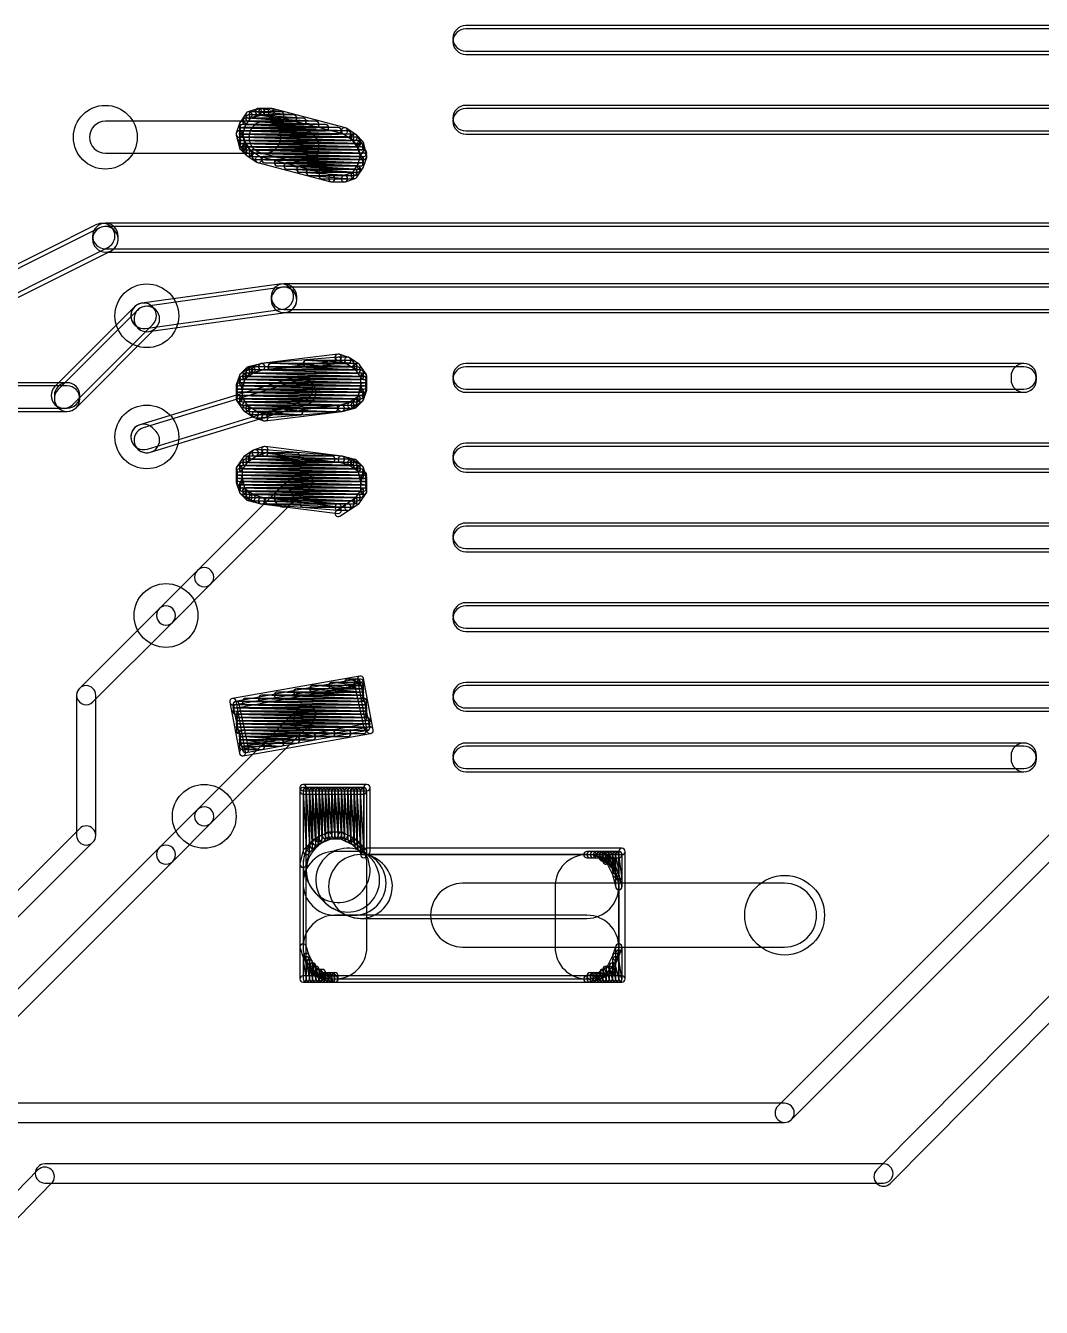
# Model space of a CAD drawing. Extents: x 2.7 to 76.1, y 3.1 to 47.6.
# Drawn here: x 35.56 to 43.65, y 3.11 to 13.33 of the extents above; entities that cross this region are included whole.
import ezdxf

# ---------------------------------------------------------------- set-up
doc = ezdxf.new("R2010")
doc.units = 0

msp = doc.modelspace()

# ---------------------------------------------------------------- linework, layer by layer
for points in [[(44.2976, 13.3255), (39.0652, 13.3255, 1), (39.0652, 13.12225), (44.2976, 13.12225, 1)], [(39.0652, 13.09685), (44.2976, 13.09685, 1), (44.2976, 13.3001), (39.0652, 13.3001, 1)], [(37.406155, 12.663795), (37.329955, 12.638395, 1), (37.34604, 12.59015), (37.42224, 12.61555, 1)], [(37.43343, 12.66434), (37.33183, 12.63894, 1), (37.344165, 12.589605), (37.445765, 12.615005, 1)], [(37.595595, 12.63944), (37.417795, 12.66484, 1), (37.4106, 12.614505), (37.5884, 12.589105, 1)], [(37.4142, 12.61425), (37.4396, 12.61425, 1), (37.4396, 12.6651), (37.4142, 12.6651, 1)], [(37.5158, 12.6651), (37.4142, 12.6651, 1), (37.4142, 12.61425), (37.5158, 12.61425, 1)], [(37.5158, 12.6651), (37.4396, 12.6651, 1), (37.4396, 12.61425), (37.5158, 12.61425, 1)], [(38.106415, 12.511875), (37.522215, 12.664275, 1), (37.50938, 12.61507), (38.09358, 12.46267, 1)], [(38.106415, 12.511875), (37.522215, 12.664275, 1), (37.50938, 12.61507), (38.09358, 12.46267, 1)], [(44.2976, 12.6905), (39.0652, 12.6905, 1), (39.0652, 12.48725), (44.2976, 12.48725, 1)], [(39.0652, 12.46185), (44.2976, 12.46185, 1), (44.2976, 12.6651), (39.0652, 12.6651, 1)], [(36.195, 12.30945), (37.465, 12.30945, 1), (37.465, 12.5635), (36.195, 12.5635, 1)], [(37.263075, 12.546115), (37.237675, 12.469915, 1), (37.28592, 12.45383), (37.31132, 12.53003, 1)], [(37.263075, 12.546115), (37.237675, 12.469915, 1), (37.28592, 12.45383), (37.31132, 12.53003, 1)], [(37.948575, 12.53808), (37.288175, 12.56348, 1), (37.28622, 12.512665), (37.94662, 12.487265, 1)], [(37.316845, 12.628375), (37.266045, 12.552175, 1), (37.30835, 12.52397), (37.35915, 12.60017, 1)], [(37.316845, 12.628375), (37.266045, 12.552175, 1), (37.30835, 12.52397), (37.35915, 12.60017, 1)], [(37.2872, 12.51265), (37.8714, 12.51265, 1), (37.8714, 12.5635), (37.2872, 12.5635, 1)], [(37.87255, 12.56347), (37.31375, 12.58887, 1), (37.311445, 12.538075), (37.870245, 12.512675, 1)], [(37.3126, 12.53805), (37.7698, 12.53805, 1), (37.7698, 12.5889), (37.3126, 12.5889, 1)], [(37.77129, 12.588855), (37.33949, 12.614255, 1), (37.336505, 12.56349), (37.768305, 12.53809, 1)], [(37.338, 12.56345), (37.6936, 12.56345, 1), (37.6936, 12.6143), (37.338, 12.6143, 1)], [(37.69555, 12.614225), (37.36535, 12.639625, 1), (37.361445, 12.58892), (37.691645, 12.56352, 1)], [(37.43419, 12.31324), (37.73899, 12.23704, 1), (37.800605, 12.483505), (37.495805, 12.559705, 1)], [(37.3634, 12.58885), (37.592, 12.58885, 1), (37.592, 12.6397), (37.3634, 12.6397, 1)], [(37.237675, 12.45383), (37.263075, 12.37763, 1), (37.31132, 12.393715), (37.28592, 12.469915, 1)], [(37.23713, 12.455705), (37.26253, 12.354105, 1), (37.311865, 12.36644), (37.286465, 12.46804, 1)], [(38.202305, 12.43649), (37.287905, 12.46189, 1), (37.28649, 12.411055), (38.20089, 12.385655, 1)], [(38.050045, 12.512685), (37.288045, 12.538085, 1), (37.28635, 12.48726), (38.04835, 12.46186, 1)], [(38.12617, 12.487285), (37.28797, 12.512685, 1), (37.286425, 12.46186), (38.124625, 12.43646, 1)], [(38.151545, 12.461885), (37.287945, 12.487285, 1), (37.28645, 12.43646), (38.15005, 12.41106, 1)], [(37.2872, 12.48725), (37.9476, 12.48725, 1), (37.9476, 12.5381), (37.2872, 12.5381, 1)], [(37.2872, 12.46185), (38.0492, 12.46185, 1), (38.0492, 12.5127), (37.2872, 12.5127, 1)], [(37.2872, 12.43645), (38.1254, 12.43645, 1), (38.1254, 12.4873), (37.2872, 12.4873, 1)], [(37.2872, 12.41105), (38.1508, 12.41105, 1), (38.1508, 12.4619), (37.2872, 12.4619, 1)], [(38.1903, 12.457625), (38.1141, 12.508425, 1), (38.085895, 12.46612), (38.162095, 12.41532, 1)], [(38.1903, 12.457625), (38.1141, 12.508425, 1), (38.085895, 12.46612), (38.162095, 12.41532, 1)], [(38.244975, 12.40365), (38.194175, 12.45445, 1), (38.15822, 12.418495), (38.20902, 12.367695, 1)], [(38.24815, 12.374375), (38.19735, 12.450575, 1), (38.155045, 12.42237), (38.205845, 12.34617, 1)], [(38.202305, 12.41109), (37.287905, 12.43649, 1), (37.28649, 12.385655), (38.20089, 12.360255, 1)], [(38.227685, 12.38569), (37.287885, 12.41109, 1), (37.28651, 12.360255), (38.22631, 12.334855, 1)], [(37.26922, 12.342295), (37.32002, 12.291495, 1), (37.355975, 12.32745), (37.305175, 12.37825, 1)], [(37.2872, 12.38565), (38.2016, 12.38565, 1), (38.2016, 12.4365), (37.2872, 12.4365, 1)], [(37.2872, 12.36025), (38.2016, 12.36025, 1), (38.2016, 12.4111), (37.2872, 12.4111, 1)], [(37.266045, 12.37157), (37.316845, 12.29537, 1), (37.35915, 12.323575), (37.30835, 12.399775, 1)], [(38.227, 12.3857), (37.2872, 12.3857, 1), (37.2872, 12.33485), (38.227, 12.33485, 1)], [(37.2872, 12.33485), (38.227, 12.33485, 1), (38.227, 12.3857), (37.2872, 12.3857, 1)], [(38.227705, 12.36029), (37.313305, 12.38569, 1), (37.31189, 12.334855), (38.22629, 12.309455, 1)], [(37.3126, 12.33485), (38.227, 12.33485, 1), (38.227, 12.3857), (37.3126, 12.3857, 1)], [(38.253105, 12.33489), (37.338705, 12.36029, 1), (37.33729, 12.309455), (38.25169, 12.284055, 1)], [(37.338, 12.30945), (38.227, 12.30945, 1), (38.227, 12.3603), (37.338, 12.3603, 1)], [(38.27652, 12.292115), (38.25112, 12.368315, 1), (38.202875, 12.35223), (38.228275, 12.27603, 1)], [(38.277065, 12.29024), (38.251665, 12.39184, 1), (38.20233, 12.379505), (38.22773, 12.277905, 1)], [(37.323895, 12.28832), (37.400095, 12.23752, 1), (37.4283, 12.279825), (37.3521, 12.330625, 1)], [(37.323895, 12.28832), (37.400095, 12.23752, 1), (37.4283, 12.279825), (37.3521, 12.330625, 1)], [(37.3634, 12.28405), (38.2524, 12.28405, 1), (38.2524, 12.3349), (37.3634, 12.3349, 1)], [(38.253125, 12.309485), (37.364125, 12.334885, 1), (37.36267, 12.28406), (38.25167, 12.25866, 1)], [(38.22777, 12.284085), (37.38957, 12.309485, 1), (37.388025, 12.25866), (38.226225, 12.23326, 1)], [(37.3888, 12.25865), (38.2524, 12.25865, 1), (38.2524, 12.3095), (37.3888, 12.3095, 1)], [(37.40778, 12.23407), (37.99198, 12.08167, 1), (38.004815, 12.130875), (37.420615, 12.283275, 1)], [(37.40778, 12.23407), (37.99198, 12.08167, 1), (38.004815, 12.130875), (37.420615, 12.283275, 1)], [(38.227845, 12.258685), (37.465845, 12.284085, 1), (37.46415, 12.23326), (38.22615, 12.20786, 1)], [(37.465, 12.23325), (38.227, 12.23325, 1), (38.227, 12.2841), (37.465, 12.2841, 1)], [(38.227975, 12.23328), (37.567575, 12.25868, 1), (37.56562, 12.207865), (38.22602, 12.182465, 1)], [(37.5666, 12.20785), (38.227, 12.20785, 1), (38.227, 12.2587), (37.5666, 12.2587, 1)], [(38.25112, 12.19983), (38.27652, 12.27603, 1), (38.228275, 12.292115), (38.202875, 12.215915, 1)], [(38.25112, 12.19983), (38.27652, 12.27603, 1), (38.228275, 12.292115), (38.202875, 12.215915, 1)], [(38.20275, 12.20787), (37.64395, 12.23327, 1), (37.641645, 12.182475), (38.200445, 12.157075, 1)], [(37.6428, 12.18245), (38.227, 12.18245, 1), (38.227, 12.2333), (37.6428, 12.2333, 1)], [(38.17769, 12.182455), (37.74589, 12.207855, 1), (37.742905, 12.15709), (38.174705, 12.13169, 1)], [(37.7444, 12.15705), (38.2016, 12.15705, 1), (38.2016, 12.2079), (37.7444, 12.2079, 1)], [(38.15275, 12.157025), (37.82255, 12.182425, 1), (37.818645, 12.13172), (38.148845, 12.10632, 1)], [(37.8206, 12.13165), (38.1762, 12.13165, 1), (38.1762, 12.1825), (37.8206, 12.1825, 1)], [(37.9222, 12.10625), (38.1508, 12.10625, 1), (38.1508, 12.1571), (37.9222, 12.1571, 1)], [(38.10804, 12.08215), (38.18424, 12.10755, 1), (38.168155, 12.155795), (38.091955, 12.130395, 1)], [(38.10804, 12.08215), (38.18424, 12.10755, 1), (38.168155, 12.155795), (38.091955, 12.130395, 1)], [(38.19735, 12.11757), (38.24815, 12.19377, 1), (38.205845, 12.221975), (38.155045, 12.145775, 1)], [(38.19735, 12.11757), (38.24815, 12.19377, 1), (38.205845, 12.221975), (38.155045, 12.145775, 1)], [(37.9984, 12.08085), (38.1, 12.08085, 1), (38.1, 12.1317), (37.9984, 12.1317, 1)], [(37.9984, 12.08085), (38.1, 12.08085, 1), (38.1, 12.1317), (37.9984, 12.1317, 1)], [(36.12415, 11.73997), (34.85415, 11.10497, 1), (34.945045, 10.923175), (36.215045, 11.558175, 1)], [(44.1452, 11.7507), (36.195, 11.7507, 1), (36.195, 11.54745), (44.1452, 11.54745, 1)], [(36.093375, 11.649075), (36.093375, 11.623675, 1), (36.296625, 11.623675), (36.296625, 11.649075, 1)], [(34.970445, 10.897775), (36.240445, 11.532775, 1), (36.14955, 11.71457), (34.87955, 11.07957, 1)], [(36.195, 11.52205), (44.1452, 11.52205, 1), (44.1452, 11.7253), (36.195, 11.7253, 1)], [(37.577955, 11.26712), (36.485755, 11.11472, 1), (36.51384, 10.913425), (37.60604, 11.065825, 1)], [(36.53924, 10.888025), (37.63144, 11.040425, 1), (37.603355, 11.24172), (36.511155, 11.08932, 1)], [(43.815, 11.2681), (37.6174, 11.2681, 1), (37.6174, 11.06485), (43.815, 11.06485, 1)], [(37.515775, 11.166475), (37.515775, 11.141075, 1), (37.719025, 11.141075), (37.719025, 11.166475, 1)], [(37.6174, 11.03945), (43.815, 11.03945, 1), (43.815, 11.2427), (37.6174, 11.2427, 1)], [(36.42794, 11.08593), (35.79294, 10.45093, 1), (35.936655, 10.307215), (36.571655, 10.942215, 1)], [(35.962055, 10.281815), (36.597055, 10.916815, 1), (36.45334, 11.06053), (35.81834, 10.42553, 1)], [(36.597055, 11.06053), (36.571655, 11.08593, 1), (36.42794, 10.942215), (36.45334, 10.916815, 1)], [(36.42794, 10.942215), (36.45334, 10.916815, 1), (36.597055, 11.06053), (36.571655, 11.08593, 1)], [(37.43343, 10.63234), (37.33183, 10.60694, 1), (37.344165, 10.557605), (37.445765, 10.583005, 1)], [(37.431555, 10.631795), (37.355355, 10.606395, 1), (37.37144, 10.55815), (37.44764, 10.58355, 1)], [(38.047085, 10.68381), (37.437485, 10.63301, 1), (37.44171, 10.582335), (38.05131, 10.633135, 1)], [(38.046045, 10.7091), (37.436445, 10.6329, 1), (37.44275, 10.582445), (38.05235, 10.658645, 1)], [(38.20254, 10.60768), (37.51674, 10.63308, 1), (37.514855, 10.582265), (38.200655, 10.556865, 1)], [(37.5158, 10.58225), (38.1762, 10.58225, 1), (38.1762, 10.6331), (37.5158, 10.6331, 1)], [(38.17789, 10.63304), (37.79689, 10.65844, 1), (37.793505, 10.607705), (38.174505, 10.582305, 1)], [(37.7952, 10.60765), (38.1508, 10.60765, 1), (38.1508, 10.6585), (37.7952, 10.6585, 1)], [(38.13344, 10.682595), (38.05724, 10.707995, 1), (38.041155, 10.65975), (38.117355, 10.63435, 1)], [(38.1254, 10.6839), (38.0492, 10.6839, 1), (38.0492, 10.63305), (38.1254, 10.63305, 1)], [(38.2157, 10.628825), (38.1395, 10.679625, 1), (38.111295, 10.63732), (38.187495, 10.58652, 1)], [(38.2157, 10.628825), (38.1395, 10.679625, 1), (38.111295, 10.63732), (38.187495, 10.58652, 1)], [(38.27355, 10.545575), (38.22275, 10.621775, 1), (38.180445, 10.59357), (38.231245, 10.51737, 1)], [(38.27355, 10.545575), (38.22275, 10.621775, 1), (38.180445, 10.59357), (38.231245, 10.51737, 1)], [(43.5102, 10.6331), (39.0652, 10.6331, 1), (39.0652, 10.42985), (43.5102, 10.42985, 1)], [(43.611825, 10.506075), (43.611825, 10.531475, 1), (43.408575, 10.531475), (43.408575, 10.506075, 1)], [(37.71465, 10.527045), (36.47005, 10.146045, 1), (36.529545, 9.9517), (37.774145, 10.3327, 1)], [(37.263075, 10.539515), (37.237675, 10.463315, 1), (37.28592, 10.44723), (37.31132, 10.52343, 1)], [(37.26253, 10.53764), (37.23713, 10.43604, 1), (37.286465, 10.423705), (37.311865, 10.525305, 1)], [(38.253065, 10.50609), (37.287865, 10.53149, 1), (37.28653, 10.480655), (38.25173, 10.455255, 1)], [(37.32002, 10.60025), (37.26922, 10.54945, 1), (37.305175, 10.513495), (37.355975, 10.564295, 1)], [(37.349295, 10.603425), (37.273095, 10.552625, 1), (37.3013, 10.51032), (37.3775, 10.56112, 1)], [(37.2872, 10.48065), (38.2524, 10.48065, 1), (38.2524, 10.5315), (37.2872, 10.5315, 1)], [(38.253085, 10.53149), (37.313285, 10.55689, 1), (37.31191, 10.506055), (38.25171, 10.480655, 1)], [(37.3126, 10.50605), (38.227, 10.50605, 1), (38.227, 10.5569), (37.3126, 10.5569, 1)], [(37.338, 10.53145), (38.227, 10.53145, 1), (38.227, 10.5823), (37.338, 10.5823, 1)], [(38.227725, 10.556885), (37.338725, 10.582285, 1), (37.33727, 10.53146), (38.22627, 10.50606, 1)], [(38.22777, 10.582285), (37.38957, 10.607685, 1), (37.388025, 10.55686), (38.226225, 10.53146, 1)], [(37.3888, 10.55685), (38.2016, 10.55685, 1), (38.2016, 10.6077), (37.3888, 10.6077, 1)], [(38.277825, 10.455275), (38.277825, 10.531475, 1), (38.226975, 10.531475), (38.226975, 10.455275, 1)], [(38.277825, 10.429875), (38.277825, 10.531475, 1), (38.226975, 10.531475), (38.226975, 10.429875, 1)], [(39.0652, 10.40445), (43.5102, 10.40445, 1), (43.5102, 10.6077), (39.0652, 10.6077, 1)], [(35.8902, 10.4807), (34.4424, 10.4807, 1), (34.4424, 10.27745), (35.8902, 10.27745, 1)], [(34.4424, 10.25205), (35.8902, 10.25205, 1), (35.8902, 10.4553), (34.4424, 10.4553, 1)], [(35.991825, 10.353675), (35.991825, 10.379075, 1), (35.788575, 10.379075), (35.788575, 10.353675, 1)], [(36.554945, 9.9263), (37.799545, 10.3073, 1), (37.74005, 10.501645), (36.49545, 10.120645, 1)], [(38.227665, 10.42989), (37.262465, 10.45529, 1), (37.26113, 10.404455), (38.22633, 10.379055, 1)], [(38.227665, 10.40449), (37.262465, 10.42989, 1), (37.26113, 10.379055), (38.22633, 10.353655, 1)], [(38.25305, 10.45529), (37.26245, 10.48069, 1), (37.261145, 10.429855), (38.251745, 10.404455, 1)], [(37.2618, 10.42985), (38.2524, 10.42985, 1), (38.2524, 10.4807), (37.2618, 10.4807, 1)], [(37.236375, 10.455275), (37.236375, 10.353675, 1), (37.287225, 10.353675), (37.287225, 10.455275, 1)], [(37.2618, 10.40445), (38.2524, 10.40445, 1), (38.2524, 10.4553), (37.2618, 10.4553, 1)], [(37.236375, 10.429875), (37.236375, 10.353675, 1), (37.287225, 10.353675), (37.287225, 10.429875, 1)], [(37.2618, 10.37905), (38.227, 10.37905, 1), (38.227, 10.4299), (37.2618, 10.4299, 1)], [(38.253065, 10.48069), (37.287865, 10.50609, 1), (37.28653, 10.455255), (38.25173, 10.429855, 1)], [(37.2872, 10.45525), (38.2524, 10.45525, 1), (38.2524, 10.5061), (37.2872, 10.5061, 1)], [(38.2524, 10.5061), (37.2872, 10.5061, 1), (37.2872, 10.45525), (38.2524, 10.45525, 1)], [(37.2872, 10.45525), (38.2524, 10.45525, 1), (38.2524, 10.5061), (37.2872, 10.5061, 1)], [(38.25112, 10.34563), (38.27652, 10.42183, 1), (38.228275, 10.437915), (38.202875, 10.361715, 1)], [(38.251665, 10.347505), (38.277065, 10.449105, 1), (38.22773, 10.46144), (38.20233, 10.35984, 1)], [(38.202285, 10.37909), (37.262485, 10.40449, 1), (37.26111, 10.353655), (38.20091, 10.328255, 1)], [(37.2618, 10.35365), (38.227, 10.35365, 1), (38.227, 10.4045), (37.2618, 10.4045, 1)], [(37.240645, 10.33957), (37.291445, 10.26337, 1), (37.33375, 10.291575), (37.28295, 10.367775, 1)], [(37.240645, 10.33957), (37.291445, 10.26337, 1), (37.33375, 10.291575), (37.28295, 10.367775, 1)], [(38.151545, 10.328285), (37.287945, 10.353685, 1), (37.28645, 10.30286), (38.15005, 10.27746, 1)], [(37.2872, 10.32825), (38.2016, 10.32825, 1), (38.2016, 10.3791), (37.2872, 10.3791, 1)], [(38.176925, 10.353685), (37.287925, 10.379085, 1), (37.28647, 10.32826), (38.17547, 10.30286, 1)], [(37.2872, 10.30285), (38.1762, 10.30285, 1), (38.1762, 10.3537), (37.2872, 10.3537, 1)], [(38.024705, 10.30288), (37.313505, 10.32828, 1), (37.31169, 10.277465), (38.02289, 10.252065, 1)], [(37.3126, 10.27745), (38.1508, 10.27745, 1), (38.1508, 10.3283), (37.3126, 10.3283, 1)], [(38.08264, 10.25335), (38.15884, 10.27875, 1), (38.142755, 10.326995), (38.066555, 10.301595, 1)], [(38.080765, 10.252805), (38.182365, 10.278205, 1), (38.17003, 10.32754), (38.06843, 10.30214, 1)], [(38.1649, 10.28172), (38.2411, 10.33252, 1), (38.212895, 10.374825), (38.136695, 10.324025, 1)], [(38.194175, 10.284895), (38.244975, 10.335695, 1), (38.20902, 10.37165), (38.15822, 10.32085, 1)], [(37.298495, 10.25632), (37.374695, 10.20552, 1), (37.4029, 10.247825), (37.3267, 10.298625, 1)], [(37.298495, 10.25632), (37.374695, 10.20552, 1), (37.4029, 10.247825), (37.3267, 10.298625, 1)], [(37.745985, 10.27745), (37.339585, 10.30285, 1), (37.33641, 10.252095), (37.74281, 10.226695, 1)], [(37.338, 10.25205), (38.0238, 10.25205, 1), (38.0238, 10.3029), (37.338, 10.3029, 1)], [(37.3634, 10.22665), (37.7444, 10.22665, 1), (37.7444, 10.2775), (37.3634, 10.2775, 1)], [(37.380755, 10.20255), (37.456955, 10.17715, 1), (37.47304, 10.225395), (37.39684, 10.250795, 1)], [(37.3888, 10.20125), (37.465, 10.20125, 1), (37.465, 10.2521), (37.3888, 10.2521, 1)], [(37.46711, 10.201335), (38.07671, 10.252135, 1), (38.072485, 10.30281), (37.462885, 10.25201, 1)], [(37.46815, 10.176045), (38.07775, 10.252245, 1), (38.071445, 10.3027), (37.461845, 10.2265, 1)], [(36.42794, 9.977015), (36.45334, 9.951615, 1), (36.597055, 10.09533), (36.571655, 10.12073, 1)], [(37.374695, 9.943025), (37.298495, 9.892225, 1), (37.3267, 9.84992), (37.4029, 9.90072, 1)], [(37.374695, 9.943025), (37.298495, 9.892225, 1), (37.3267, 9.84992), (37.4029, 9.90072, 1)], [(37.3634, 9.87105), (37.719, 9.87105, 1), (37.719, 9.9219), (37.3634, 9.9219, 1)], [(37.999415, 9.896475), (37.364415, 9.921875, 1), (37.36238, 9.87107), (37.99738, 9.84567, 1)], [(37.456955, 9.971395), (37.380755, 9.945995, 1), (37.39684, 9.89775), (37.47304, 9.92315, 1)], [(37.465, 9.9473), (37.3888, 9.9473, 1), (37.3888, 9.89645), (37.465, 9.89645, 1)], [(38.07671, 9.89641), (37.46711, 9.94721, 1), (37.462885, 9.896535), (38.072485, 9.845735, 1)], [(38.07775, 9.8963), (37.46815, 9.9725, 1), (37.461845, 9.922045), (38.071445, 9.845845, 1)], [(44.2976, 9.9981), (39.0652, 9.9981, 1), (39.0652, 9.79485), (44.2976, 9.79485, 1)], [(39.0652, 9.76945), (44.2976, 9.76945, 1), (44.2976, 9.9727), (39.0652, 9.9727, 1)], [(37.291445, 9.885175), (37.240645, 9.808975, 1), (37.28295, 9.78077), (37.33375, 9.85697, 1)], [(37.291445, 9.885175), (37.240645, 9.808975, 1), (37.28295, 9.78077), (37.33375, 9.85697, 1)], [(37.236375, 9.794875), (37.236375, 9.718675, 1), (37.287225, 9.718675), (37.287225, 9.794875, 1)], [(37.236375, 9.794875), (37.236375, 9.693275, 1), (37.287225, 9.693275), (37.287225, 9.794875, 1)], [(38.202305, 9.82029), (37.287905, 9.84569, 1), (37.28649, 9.794855), (38.20089, 9.769455, 1)], [(38.227685, 9.79489), (37.287885, 9.82029, 1), (37.28651, 9.769455), (38.22631, 9.744055, 1)], [(37.2872, 9.79485), (38.1762, 9.79485, 1), (38.1762, 9.8457), (37.2872, 9.8457, 1)], [(37.2872, 9.76945), (38.2016, 9.76945, 1), (38.2016, 9.8203), (37.2872, 9.8203, 1)], [(38.176945, 9.845685), (37.313345, 9.871085, 1), (37.31185, 9.82026), (38.17545, 9.79486, 1)], [(37.3126, 9.82025), (38.1254, 9.82025, 1), (38.1254, 9.8711), (37.3126, 9.8711, 1)], [(38.126215, 9.871085), (37.338815, 9.896485, 1), (37.33718, 9.84566), (38.12458, 9.82026, 1)], [(37.338, 9.84565), (37.9984, 9.84565, 1), (37.9984, 9.8965), (37.338, 9.8965, 1)], [(38.15884, 9.869795), (38.08264, 9.895195, 1), (38.066555, 9.84695), (38.142755, 9.82155, 1)], [(38.182365, 9.87034), (38.080765, 9.89574, 1), (38.06843, 9.846405), (38.17003, 9.821005, 1)], [(38.2411, 9.816025), (38.1649, 9.866825, 1), (38.136695, 9.82452), (38.212895, 9.77372, 1)], [(38.244975, 9.81285), (38.194175, 9.86365, 1), (38.15822, 9.827695), (38.20902, 9.776895, 1)], [(38.27652, 9.726715), (38.25112, 9.802915, 1), (38.202875, 9.78683), (38.228275, 9.71063, 1)], [(38.277065, 9.69944), (38.251665, 9.80104, 1), (38.20233, 9.788705), (38.22773, 9.687105, 1)], [(37.237675, 9.68523), (37.263075, 9.60903, 1), (37.31132, 9.625115), (37.28592, 9.701315, 1)], [(38.227665, 9.76949), (37.262465, 9.79489, 1), (37.26113, 9.744055), (38.22633, 9.718655, 1)], [(37.23713, 9.712505), (37.26253, 9.610905, 1), (37.311865, 9.62324), (37.286465, 9.72484, 1)], [(38.25305, 9.74409), (37.26245, 9.76949, 1), (37.261145, 9.718655), (38.251745, 9.693255, 1)], [(38.25305, 9.71869), (37.26245, 9.74409, 1), (37.261145, 9.693255), (38.251745, 9.667855, 1)], [(38.25305, 9.69329), (37.26245, 9.71869, 1), (37.261145, 9.667855), (38.251745, 9.642455, 1)], [(37.2618, 9.74405), (38.227, 9.74405, 1), (38.227, 9.7949), (37.2618, 9.7949, 1)], [(37.2618, 9.71865), (38.2524, 9.71865, 1), (38.2524, 9.7695), (37.2618, 9.7695, 1)], [(38.2524, 9.7695), (37.2618, 9.7695, 1), (37.2618, 9.71865), (38.2524, 9.71865, 1)], [(37.2618, 9.71865), (38.227, 9.71865, 1), (38.227, 9.7695), (37.2618, 9.7695, 1)], [(37.2618, 9.69325), (38.2524, 9.69325, 1), (38.2524, 9.7441), (37.2618, 9.7441, 1)], [(37.2618, 9.66785), (38.2524, 9.66785, 1), (38.2524, 9.7187), (37.2618, 9.7187, 1)], [(37.666195, 9.507715), (37.818595, 9.634715, 1), (37.721, 9.75183), (37.5686, 9.62483, 1)], [(38.277825, 9.617075), (38.277825, 9.718675, 1), (38.226975, 9.718675), (38.226975, 9.617075, 1)], [(38.277825, 9.617075), (38.277825, 9.693275, 1), (38.226975, 9.693275), (38.226975, 9.617075, 1)], [(37.036295, 8.877375), (37.671295, 9.512375, 1), (37.5635, 9.62017), (36.9285, 8.98517, 1)], [(38.253065, 9.66789), (37.287865, 9.69329, 1), (37.28653, 9.642455), (38.25173, 9.617055, 1)], [(38.227685, 9.64249), (37.287885, 9.66789, 1), (37.28651, 9.617055), (38.22631, 9.591655, 1)], [(37.26922, 9.599095), (37.32002, 9.548295, 1), (37.355975, 9.58425), (37.305175, 9.63505, 1)], [(37.2872, 9.64245), (38.2524, 9.64245, 1), (38.2524, 9.6933), (37.2872, 9.6933, 1)], [(37.2872, 9.61705), (38.2524, 9.61705, 1), (38.2524, 9.6679), (37.2872, 9.6679, 1)], [(37.273095, 9.59592), (37.349295, 9.54512, 1), (37.3775, 9.587425), (37.3013, 9.638225, 1)], [(38.227705, 9.61709), (37.313305, 9.64249, 1), (37.31189, 9.591655), (38.22629, 9.566255, 1)], [(37.3126, 9.59165), (38.227, 9.59165, 1), (38.227, 9.6425), (37.3126, 9.6425, 1)], [(38.202345, 9.591685), (37.338745, 9.617085, 1), (37.33725, 9.56626), (38.20085, 9.54086, 1)], [(37.338, 9.56625), (38.227, 9.56625, 1), (38.227, 9.6171), (37.338, 9.6171, 1)], [(38.22275, 9.52677), (38.27355, 9.60297, 1), (38.231245, 9.631175), (38.180445, 9.554975, 1)], [(38.22275, 9.52677), (38.27355, 9.60297, 1), (38.231245, 9.631175), (38.180445, 9.554975, 1)], [(37.33183, 9.541605), (37.43343, 9.516205, 1), (37.445765, 9.56554), (37.344165, 9.59094, 1)], [(37.355355, 9.54215), (37.431555, 9.51675, 1), (37.44764, 9.564995), (37.37144, 9.590395, 1)], [(38.17699, 9.566285), (37.36419, 9.591685, 1), (37.362605, 9.54086), (38.175405, 9.51546, 1)], [(37.3634, 9.54085), (38.2016, 9.54085, 1), (38.2016, 9.5917), (37.3634, 9.5917, 1)], [(37.437485, 9.515535), (38.047085, 9.464735, 1), (38.05131, 9.51541), (37.44171, 9.56621, 1)], [(37.436445, 9.515645), (38.046045, 9.439445, 1), (38.05235, 9.4899), (37.44275, 9.5661, 1)], [(38.151775, 9.54088), (37.491375, 9.56628, 1), (37.48942, 9.515465), (38.14982, 9.490065, 1)], [(37.4904, 9.51545), (38.1762, 9.51545, 1), (38.1762, 9.5663), (37.4904, 9.5663, 1)], [(37.7698, 9.49005), (38.1508, 9.49005, 1), (38.1508, 9.5409), (37.7698, 9.5409, 1)], [(38.0492, 9.46465), (38.1254, 9.46465, 1), (38.1254, 9.5155), (38.0492, 9.5155, 1)], [(38.0633, 9.41812), (38.1395, 9.46892, 1), (38.111295, 9.511225), (38.035095, 9.460425, 1)], [(38.1395, 9.46892), (38.2157, 9.51972, 1), (38.187495, 9.562025), (38.111295, 9.511225, 1)], [(38.1395, 9.46892), (38.2157, 9.51972, 1), (38.187495, 9.562025), (38.111295, 9.511225, 1)], [(44.2976, 9.3631), (39.0652, 9.3631, 1), (39.0652, 9.15985), (44.2976, 9.15985, 1)], [(39.0652, 9.13445), (44.2976, 9.13445, 1), (44.2976, 9.3377), (39.0652, 9.3377, 1)], [(36.731495, 8.572575), (37.036295, 8.877375, 1), (36.9285, 8.98517), (36.6237, 8.68037, 1)], [(36.096495, 7.937575), (36.731495, 8.572575, 1), (36.6237, 8.68037), (35.9887, 8.04537, 1)], [(43.9674, 8.7281), (39.0652, 8.7281, 1), (39.0652, 8.52485), (43.9674, 8.52485, 1)], [(39.0652, 8.49945), (43.9674, 8.49945, 1), (43.9674, 8.7027), (39.0652, 8.7027, 1)], [(36.118825, 6.873875), (36.118825, 7.991475, 1), (35.966375, 7.991475), (35.966375, 6.873875, 1)], [(38.222615, 8.143515), (37.206615, 7.965715, 1), (37.21538, 7.91563), (38.23138, 8.09343, 1)], [(38.19699, 8.118075), (37.23179, 7.940275, 1), (37.241005, 7.89027), (38.206205, 8.06807, 1)], [(38.22869, 8.04224), (37.84769, 8.06764, 1), (37.844305, 8.016905), (38.225305, 7.991505, 1)], [(37.846, 8.01685), (38.227, 8.01685, 1), (38.227, 8.0677), (37.846, 8.0677, 1)], [(37.9984, 8.04225), (38.227, 8.04225, 1), (38.227, 8.0931), (37.9984, 8.0931, 1)], [(38.229805, 8.06754), (38.001205, 8.09294, 1), (37.99559, 8.042405), (38.22419, 8.017005, 1)], [(38.233165, 8.09234), (38.131565, 8.11774, 1), (38.11923, 8.068405), (38.22083, 8.043005, 1)], [(38.1254, 8.06765), (38.227, 8.06765, 1), (38.227, 8.1185), (38.1254, 8.1185, 1)], [(38.30266, 7.7428), (38.22646, 8.0984, 1), (38.176735, 8.087745), (38.252935, 7.732145, 1)], [(38.328185, 7.71676), (38.251985, 8.12316, 1), (38.20201, 8.113785), (38.27821, 7.707385, 1)], [(43.9674, 8.0931), (39.0652, 8.0931, 1), (39.0652, 7.88985), (43.9674, 7.88985, 1)], [(39.0652, 7.86445), (43.9674, 7.86445, 1), (43.9674, 8.0677), (39.0652, 8.0677, 1)], [(37.18601, 7.935985), (37.26221, 7.529585, 1), (37.312185, 7.53896), (37.235985, 7.94536, 1)], [(38.253085, 7.94069), (37.313285, 7.96609, 1), (37.31191, 7.915255), (38.25171, 7.889855, 1)], [(37.3126, 7.91525), (38.2524, 7.91525, 1), (38.2524, 7.9661), (37.3126, 7.9661, 1)], [(38.25319, 7.966085), (37.44039, 7.991485, 1), (37.438805, 7.94066), (38.251605, 7.91526, 1)], [(37.4396, 7.94065), (38.227, 7.94065, 1), (38.227, 7.9915), (37.4396, 7.9915, 1)], [(38.227975, 7.99148), (37.567575, 8.01688, 1), (37.56562, 7.966065), (38.22602, 7.940665, 1)], [(37.5666, 7.96605), (38.227, 7.96605, 1), (38.227, 8.0169), (37.5666, 8.0169, 1)], [(38.228265, 8.016865), (37.720265, 8.042265, 1), (37.71773, 7.99148), (38.22573, 7.96608, 1)], [(37.719, 7.99145), (38.227, 7.99145, 1), (38.227, 8.0423), (37.719, 8.0423, 1)], [(37.036295, 6.972375), (37.849095, 7.785175, 1), (37.7413, 7.89297), (36.9285, 7.08017, 1)], [(37.211535, 7.909945), (37.287735, 7.554345, 1), (37.33746, 7.565), (37.26126, 7.9206, 1)], [(38.253035, 7.91529), (37.237035, 7.94069, 1), (37.23576, 7.889855), (38.25176, 7.864455, 1)], [(38.253035, 7.88989), (37.237035, 7.91529, 1), (37.23576, 7.864455), (38.25176, 7.839055, 1)], [(38.253035, 7.86449), (37.237035, 7.88989, 1), (37.23576, 7.839055), (38.25176, 7.813655, 1)], [(37.2364, 7.88985), (38.2524, 7.88985, 1), (38.2524, 7.9407), (37.2364, 7.9407, 1)], [(37.2364, 7.86445), (38.2524, 7.86445, 1), (38.2524, 7.9153), (37.2364, 7.9153, 1)], [(37.2364, 7.83905), (38.2524, 7.83905, 1), (38.2524, 7.8899), (37.2364, 7.8899, 1)], [(38.25305, 7.83909), (37.26245, 7.86449, 1), (37.261145, 7.813655), (38.251745, 7.788255, 1)], [(37.2618, 7.81365), (38.2524, 7.81365, 1), (38.2524, 7.8645), (37.2618, 7.8645, 1)], [(37.72702, 7.87316), (37.70162, 7.82236, 1), (37.837975, 7.754185), (37.863375, 7.804985, 1)], [(38.278435, 7.81369), (37.262435, 7.83909, 1), (37.26116, 7.788255), (38.27716, 7.762855, 1)], [(38.278435, 7.78829), (37.262435, 7.81369, 1), (37.26116, 7.762855), (38.27716, 7.737455, 1)], [(38.278435, 7.76289), (37.262435, 7.78829, 1), (37.26116, 7.737455), (38.27716, 7.712055, 1)], [(38.25305, 7.73749), (37.26245, 7.76289, 1), (37.261145, 7.712055), (38.251745, 7.686655, 1)], [(37.2618, 7.78825), (38.2524, 7.78825, 1), (38.2524, 7.8391), (37.2618, 7.8391, 1)], [(37.2618, 7.76285), (38.2778, 7.76285, 1), (38.2778, 7.8137), (37.2618, 7.8137, 1)], [(37.2618, 7.73745), (38.2778, 7.73745, 1), (38.2778, 7.7883), (37.2618, 7.7883, 1)], [(37.2618, 7.71205), (38.2778, 7.71205, 1), (38.2778, 7.7629), (37.2618, 7.7629, 1)], [(37.317205, 7.53467), (38.282405, 7.71247, 1), (38.27319, 7.762475), (37.30799, 7.584675, 1)], [(38.126145, 7.712085), (37.262545, 7.737485, 1), (37.26105, 7.68666), (38.12465, 7.66126, 1)], [(37.2618, 7.68665), (38.2524, 7.68665, 1), (38.2524, 7.7375), (37.2618, 7.7375, 1)], [(37.72049, 7.661255), (37.28869, 7.686655, 1), (37.285705, 7.63589), (37.717505, 7.61049, 1)], [(37.59411, 7.63581), (37.28931, 7.66121, 1), (37.285085, 7.610535), (37.589885, 7.585135, 1)], [(37.29158, 7.50923), (38.30758, 7.68703, 1), (38.298815, 7.737115), (37.282815, 7.559315, 1)], [(37.84715, 7.68667), (37.28835, 7.71207, 1), (37.286045, 7.661275), (37.844845, 7.635875, 1)], [(37.2872, 7.66125), (37.9984, 7.66125, 1), (37.9984, 7.7121), (37.2872, 7.7121, 1)], [(37.9984, 7.7121), (37.2872, 7.7121, 1), (37.2872, 7.66125), (37.9984, 7.66125, 1)], [(37.2872, 7.66125), (38.1254, 7.66125, 1), (38.1254, 7.7121), (37.2872, 7.7121, 1)], [(37.2872, 7.63585), (37.846, 7.63585, 1), (37.846, 7.6867), (37.2872, 7.6867, 1)], [(37.2872, 7.61045), (37.719, 7.61045, 1), (37.719, 7.6613), (37.2872, 7.6613, 1)], [(41.659095, 4.610175), (44.656295, 7.607375, 1), (44.5485, 7.71517), (41.5513, 4.71797, 1)], [(37.443775, 7.61015), (37.291375, 7.63555, 1), (37.28302, 7.585395), (37.43542, 7.559995, 1)], [(37.2872, 7.58505), (37.592, 7.58505, 1), (37.592, 7.6359), (37.2872, 7.6359, 1)], [(37.2872, 7.55965), (37.4396, 7.55965, 1), (37.4396, 7.6105), (37.2872, 7.6105, 1)], [(43.5102, 7.6105), (39.0652, 7.6105, 1), (39.0652, 7.40725), (43.5102, 7.40725, 1)], [(39.0652, 7.38185), (43.5102, 7.38185, 1), (43.5102, 7.5851), (39.0652, 7.5851, 1)], [(43.611825, 7.483475), (43.611825, 7.508875, 1), (43.408575, 7.508875), (43.408575, 7.483475, 1)], [(42.44671, 4.10239), (45.62171, 7.30279, 1), (45.513485, 7.410155), (42.338485, 4.209755, 1)], [(38.2778, 7.2803), (37.7698, 7.2803, 1), (37.7698, 7.22945), (38.2778, 7.22945, 1)], [(37.744375, 7.254875), (37.744375, 5.730875, 1), (37.795225, 5.730875), (37.795225, 7.254875, 1)], [(38.2524, 7.2549), (37.7698, 7.2549, 1), (37.7698, 7.20405), (38.2524, 7.20405, 1)], [(37.744375, 7.229475), (37.744375, 6.645275, 1), (37.795225, 6.645275), (37.795225, 7.229475, 1)], [(37.76981, 7.22806), (37.79521, 6.77086, 1), (37.845985, 6.773685), (37.820585, 7.230885, 1)], [(37.820625, 6.746875), (37.820625, 7.229475, 1), (37.769775, 7.229475), (37.769775, 6.746875, 1)], [(37.795215, 7.22798), (37.820615, 6.79618, 1), (37.87138, 6.799165), (37.84598, 7.230965, 1)], [(37.846025, 6.772275), (37.846025, 7.229475, 1), (37.795175, 7.229475), (37.795175, 6.772275, 1)], [(37.82062, 7.227885), (37.84602, 6.821485, 1), (37.896775, 6.82466), (37.871375, 7.23106, 1)], [(37.871425, 6.797675), (37.871425, 7.229475, 1), (37.820575, 7.229475), (37.820575, 6.797675, 1)], [(37.84603, 7.22778), (37.87143, 6.84678, 1), (37.922165, 6.850165), (37.896765, 7.231165, 1)], [(37.896825, 6.823075), (37.896825, 7.229475, 1), (37.845975, 7.229475), (37.845975, 6.823075, 1)], [(37.87143, 7.22778), (37.89683, 6.84678, 1), (37.947565, 6.850165), (37.922165, 7.231165, 1)], [(37.922225, 6.848475), (37.922225, 7.229475, 1), (37.871375, 7.229475), (37.871375, 6.848475, 1)], [(37.896835, 7.22766), (37.922235, 6.87206, 1), (37.97296, 6.875685), (37.94756, 7.231285, 1)], [(37.947625, 6.848475), (37.947625, 7.229475, 1), (37.896775, 7.229475), (37.896775, 6.848475, 1)], [(37.922235, 7.22766), (37.947635, 6.87206, 1), (37.99836, 6.875685), (37.97296, 7.231285, 1)], [(37.973025, 6.873875), (37.973025, 7.229475, 1), (37.922175, 7.229475), (37.922175, 6.873875, 1)], [(37.947635, 7.22766), (37.973035, 6.87206, 1), (38.02376, 6.875685), (37.99836, 7.231285, 1)], [(37.998425, 6.873875), (37.998425, 7.229475, 1), (37.947575, 7.229475), (37.947575, 6.873875, 1)], [(37.973035, 7.22766), (37.998435, 6.87206, 1), (38.04916, 6.875685), (38.02376, 7.231285, 1)], [(38.023825, 6.873875), (38.023825, 7.229475, 1), (37.972975, 7.229475), (37.972975, 6.873875, 1)], [(37.998435, 7.22766), (38.023835, 6.87206, 1), (38.07456, 6.875685), (38.04916, 7.231285, 1)], [(38.049225, 6.873875), (38.049225, 7.229475, 1), (37.998375, 7.229475), (37.998375, 6.873875, 1)], [(38.023835, 7.22766), (38.049235, 6.87206, 1), (38.09996, 6.875685), (38.07456, 7.231285, 1)], [(38.074625, 6.873875), (38.074625, 7.229475, 1), (38.023775, 7.229475), (38.023775, 6.873875, 1)], [(38.023775, 7.229475), (38.023775, 6.873875, 1), (38.074625, 6.873875), (38.074625, 7.229475, 1)], [(38.074625, 6.873875), (38.074625, 7.229475, 1), (38.023775, 7.229475), (38.023775, 6.873875, 1)], [(38.049235, 7.22766), (38.074635, 6.87206, 1), (38.12536, 6.875685), (38.09996, 7.231285, 1)], [(38.100025, 6.873875), (38.100025, 7.229475, 1), (38.049175, 7.229475), (38.049175, 6.873875, 1)], [(38.07463, 7.22778), (38.10003, 6.84678, 1), (38.150765, 6.850165), (38.125365, 7.231165, 1)], [(38.125425, 6.873875), (38.125425, 7.229475, 1), (38.074575, 7.229475), (38.074575, 6.873875, 1)], [(38.10003, 7.22778), (38.12543, 6.84678, 1), (38.176165, 6.850165), (38.150765, 7.231165, 1)], [(38.150825, 6.848475), (38.150825, 7.229475, 1), (38.099975, 7.229475), (38.099975, 6.848475, 1)], [(38.12542, 7.227885), (38.15082, 6.821485, 1), (38.201575, 6.82466), (38.176175, 7.23106, 1)], [(38.176225, 6.848475), (38.176225, 7.229475, 1), (38.125375, 7.229475), (38.125375, 6.848475, 1)], [(38.150815, 7.22798), (38.176215, 6.79618, 1), (38.22698, 6.799165), (38.20158, 7.230965, 1)], [(38.201625, 6.823075), (38.201625, 7.229475, 1), (38.150775, 7.229475), (38.150775, 6.823075, 1)], [(38.17621, 7.22806), (38.20161, 6.77086, 1), (38.252385, 6.773685), (38.226985, 7.230885, 1)], [(38.227025, 6.797675), (38.227025, 7.229475, 1), (38.176175, 7.229475), (38.176175, 6.797675, 1)], [(38.252425, 6.772275), (38.252425, 7.229475, 1), (38.201575, 7.229475), (38.201575, 6.772275, 1)], [(38.277825, 6.746875), (38.277825, 7.229475, 1), (38.226975, 7.229475), (38.226975, 6.746875, 1)], [(38.277825, 6.746875), (38.277825, 7.229475, 1), (38.226975, 7.229475), (38.226975, 6.746875, 1)], [(38.303225, 6.746875), (38.303225, 7.254875, 1), (38.252375, 7.254875), (38.252375, 6.746875, 1)], [(36.731495, 6.667575), (37.036295, 6.972375, 1), (36.9285, 7.08017), (36.6237, 6.77537, 1)], [(33.556495, 4.279975), (36.096495, 6.819975, 1), (35.9887, 6.92777), (33.4487, 4.38777, 1)], [(38.276405, 6.708075), (38.251005, 6.758875, 1), (37.79659, 6.53167), (37.82199, 6.48087, 1)], [(37.813175, 6.728895), (37.889375, 6.805095, 1), (37.85342, 6.84105), (37.77722, 6.76485, 1)], [(37.769775, 6.645275), (37.769775, 5.984875, 1), (38.277825, 5.984875), (38.277825, 6.645275, 1)], [(38.30502, 6.697895), (38.22882, 6.774095, 1), (37.869575, 6.41485), (37.945775, 6.33865, 1)], [(37.88277, 6.80033), (37.98437, 6.85113, 1), (37.961625, 6.896615), (37.860025, 6.845815, 1)], [(37.973, 6.84845), (38.0746, 6.84845, 1), (38.0746, 6.8993), (37.973, 6.8993, 1)], [(38.063225, 6.85113), (38.164825, 6.80033, 1), (38.18757, 6.845815), (38.08597, 6.896615, 1)], [(38.15822, 6.805095), (38.23442, 6.728895, 1), (38.270375, 6.76485), (38.194175, 6.84105, 1)], [(34.039095, 3.975175), (36.731495, 6.667575, 1), (36.6237, 6.77537), (33.9313, 4.08297, 1)], [(37.794465, 6.639105), (37.819865, 6.740705, 1), (37.77053, 6.75304), (37.74513, 6.65144, 1)], [(38.0238, 6.23885), (38.1762, 6.23885, 1), (38.1762, 6.7469), (38.0238, 6.7469, 1)], [(38.3406, 6.69468), (38.239, 6.74548, 1), (38.011795, 6.291065), (38.113395, 6.240265, 1)], [(38.277825, 6.721475), (38.277825, 6.746875, 1), (38.226975, 6.746875), (38.226975, 6.721475, 1)], [(38.226975, 6.746875), (38.226975, 6.721475, 1), (38.277825, 6.721475), (38.277825, 6.746875, 1)], [(40.3098, 6.7723), (38.2778, 6.7723, 1), (38.2778, 6.72145), (40.3098, 6.72145, 1)], [(40.2844, 6.7469), (40.0304, 6.7469, 1), (40.0304, 6.69605), (40.2844, 6.69605, 1)], [(40.0304, 6.69605), (40.132, 6.69605, 1), (40.132, 6.7469), (40.0304, 6.7469, 1)], [(40.0558, 6.69605), (40.0812, 6.69605, 1), (40.0812, 6.7469), (40.0558, 6.7469, 1)], [(40.0812, 6.69605), (40.1066, 6.69605, 1), (40.1066, 6.7469), (40.0812, 6.7469, 1)], [(40.1066, 6.69605), (40.132, 6.69605, 1), (40.132, 6.7469), (40.1066, 6.7469, 1)], [(40.11402, 6.703495), (40.13942, 6.678095, 1), (40.175375, 6.71405), (40.149975, 6.73945, 1)], [(40.117895, 6.70032), (40.194095, 6.64952, 1), (40.2223, 6.691825), (40.1461, 6.742625, 1)], [(40.134655, 6.7101), (40.160055, 6.6593, 1), (40.20554, 6.682045), (40.18014, 6.732845, 1)], [(40.182825, 6.696075), (40.182825, 6.721475, 1), (40.131975, 6.721475), (40.131975, 6.696075, 1)], [(40.160055, 6.7101), (40.185455, 6.6593, 1), (40.23094, 6.682045), (40.20554, 6.732845, 1)], [(40.208225, 6.670675), (40.208225, 6.721475, 1), (40.157375, 6.721475), (40.157375, 6.670675, 1)], [(40.184075, 6.71343), (40.209475, 6.63723, 1), (40.25772, 6.653315), (40.23232, 6.729515, 1)], [(40.233625, 6.670675), (40.233625, 6.721475, 1), (40.182775, 6.721475), (40.182775, 6.670675, 1)], [(40.208665, 6.716485), (40.234065, 6.589485, 1), (40.28393, 6.59946), (40.25853, 6.72646, 1)], [(40.259025, 6.645275), (40.259025, 6.721475, 1), (40.208175, 6.721475), (40.208175, 6.645275, 1)], [(40.23383, 6.717875), (40.25923, 6.540075, 1), (40.309565, 6.54727), (40.284165, 6.72507, 1)], [(40.284425, 6.594475), (40.284425, 6.721475, 1), (40.233575, 6.721475), (40.233575, 6.594475, 1)], [(40.309825, 6.543675), (40.309825, 6.721475, 1), (40.258975, 6.721475), (40.258975, 6.543675, 1)], [(40.309825, 6.467475), (40.309825, 6.721475, 1), (40.258975, 6.721475), (40.258975, 6.467475, 1)], [(40.335225, 5.730875), (40.335225, 6.746875, 1), (40.284375, 6.746875), (40.284375, 5.730875, 1)], [(40.0304, 6.7215), (38.227, 6.7215, 1), (38.227, 6.21345), (40.0304, 6.21345, 1)], [(40.284425, 5.984875), (40.284425, 6.467475, 1), (39.776375, 6.467475), (39.776375, 5.984875, 1)], [(40.185455, 6.6593), (40.236255, 6.5577, 1), (40.28174, 6.580445), (40.23094, 6.682045, 1)], [(40.23433, 6.562905), (40.25973, 6.461305, 1), (40.309065, 6.47364), (40.283665, 6.57524, 1)], [(39.0398, 5.98485), (41.6052, 5.98485, 1), (41.6052, 6.4929), (39.0398, 6.4929, 1)], [(38.0238, 5.73085), (40.0304, 5.73085, 1), (40.0304, 6.2389), (38.0238, 6.2389, 1)], [(37.81932, 5.916715), (37.79392, 5.992915, 1), (37.745675, 5.97683), (37.771075, 5.90063, 1)], [(37.744375, 5.984875), (37.744375, 5.730875, 1), (37.795225, 5.730875), (37.795225, 5.984875, 1)], [(37.86874, 5.818445), (37.81794, 5.920045, 1), (37.772455, 5.8973), (37.823255, 5.7957, 1)], [(40.236255, 5.920045), (40.185455, 5.818445, 1), (40.23094, 5.7957), (40.28174, 5.8973, 1)], [(40.260275, 5.992915), (40.234875, 5.916715, 1), (40.28312, 5.90063), (40.30852, 5.97683, 1)], [(40.309825, 5.730875), (40.309825, 5.984875, 1), (40.258975, 5.984875), (40.258975, 5.730875, 1)], [(40.309825, 5.730875), (40.309825, 5.934075, 1), (40.258975, 5.934075), (40.258975, 5.730875, 1)], [(37.77012, 5.879095), (37.79552, 5.726695, 1), (37.845675, 5.73505), (37.820275, 5.88745, 1)], [(37.820625, 5.730875), (37.820625, 5.883275, 1), (37.769775, 5.883275), (37.769775, 5.730875, 1)], [(37.795665, 5.852885), (37.821065, 5.725885, 1), (37.87093, 5.73586), (37.84553, 5.86286, 1)], [(37.846025, 5.730875), (37.846025, 5.857875, 1), (37.795175, 5.857875), (37.795175, 5.730875, 1)], [(37.82133, 5.826305), (37.84673, 5.724705, 1), (37.896065, 5.73704), (37.870665, 5.83864, 1)], [(37.871425, 5.730875), (37.871425, 5.832475, 1), (37.820575, 5.832475), (37.820575, 5.730875, 1)], [(37.9363, 5.777425), (37.8601, 5.828225, 1), (37.831895, 5.78592), (37.908095, 5.73512, 1)], [(37.847275, 5.79903), (37.872675, 5.72283, 1), (37.92092, 5.738915), (37.89552, 5.815115, 1)], [(37.896825, 5.730875), (37.896825, 5.807075, 1), (37.845975, 5.807075), (37.845975, 5.730875, 1)], [(40.194095, 5.828225), (40.117895, 5.777425, 1), (40.1461, 5.73512), (40.2223, 5.78592, 1)], [(40.158675, 5.79903), (40.184075, 5.72283, 1), (40.23232, 5.738915), (40.20692, 5.815115, 1)], [(40.208225, 5.730875), (40.208225, 5.807075, 1), (40.157375, 5.807075), (40.157375, 5.730875, 1)], [(40.184075, 5.79903), (40.209475, 5.72283, 1), (40.25772, 5.738915), (40.23232, 5.815115, 1)], [(40.233625, 5.730875), (40.233625, 5.807075, 1), (40.182775, 5.807075), (40.182775, 5.730875, 1)], [(40.20893, 5.826305), (40.23433, 5.724705, 1), (40.283665, 5.73704), (40.258265, 5.83864, 1)], [(40.259025, 5.730875), (40.259025, 5.832475, 1), (40.208175, 5.832475), (40.208175, 5.730875, 1)], [(40.23392, 5.879095), (40.25932, 5.726695, 1), (40.309475, 5.73505), (40.284075, 5.88745, 1)], [(40.284425, 5.730875), (40.284425, 5.883275, 1), (40.233575, 5.883275), (40.233575, 5.730875, 1)], [(37.7698, 5.70545), (38.0238, 5.70545, 1), (38.0238, 5.7563), (37.7698, 5.7563, 1)], [(37.7698, 5.70545), (40.3098, 5.70545, 1), (40.3098, 5.7563), (37.7698, 5.7563, 1)], [(37.874055, 5.7703), (37.899455, 5.7195, 1), (37.94494, 5.742245), (37.91954, 5.793045, 1)], [(37.922225, 5.730875), (37.922225, 5.781675, 1), (37.871375, 5.781675), (37.871375, 5.730875, 1)], [(37.899455, 5.7703), (37.924855, 5.7195, 1), (37.97034, 5.742245), (37.94494, 5.793045, 1)], [(38.029965, 5.75554), (37.928365, 5.78094, 1), (37.91603, 5.731605), (38.01763, 5.706205, 1)], [(37.947625, 5.730875), (37.947625, 5.781675, 1), (37.896775, 5.781675), (37.896775, 5.730875, 1)], [(37.92962, 5.738295), (37.95502, 5.712895, 1), (37.990975, 5.74885), (37.965575, 5.77425, 1)], [(37.973025, 5.730875), (37.973025, 5.756275, 1), (37.922175, 5.756275), (37.922175, 5.730875, 1)], [(37.95502, 5.738295), (37.98042, 5.712895, 1), (38.016375, 5.74885), (37.990975, 5.77425, 1)], [(37.998425, 5.730875), (37.998425, 5.756275, 1), (37.947575, 5.756275), (37.947575, 5.730875, 1)], [(37.98042, 5.738295), (38.00582, 5.712895, 1), (38.041775, 5.74885), (38.016375, 5.77425, 1)], [(38.023825, 5.730875), (38.023825, 5.756275, 1), (37.972975, 5.756275), (37.972975, 5.730875, 1)], [(38.049225, 5.730875), (38.049225, 5.756275, 1), (37.998375, 5.756275), (37.998375, 5.730875, 1)], [(40.12583, 5.78094), (40.02423, 5.75554, 1), (40.036565, 5.706205), (40.138165, 5.731605, 1)], [(40.0304, 5.70545), (40.2844, 5.70545, 1), (40.2844, 5.7563), (40.0304, 5.7563, 1)], [(40.03782, 5.738295), (40.06322, 5.712895, 1), (40.099175, 5.74885), (40.073775, 5.77425, 1)], [(40.081225, 5.730875), (40.081225, 5.756275, 1), (40.030375, 5.756275), (40.030375, 5.730875, 1)], [(40.06322, 5.738295), (40.08862, 5.712895, 1), (40.124575, 5.74885), (40.099175, 5.77425, 1)], [(40.106625, 5.730875), (40.106625, 5.756275, 1), (40.055775, 5.756275), (40.055775, 5.730875, 1)], [(40.08862, 5.738295), (40.11402, 5.712895, 1), (40.149975, 5.74885), (40.124575, 5.77425, 1)], [(40.132025, 5.730875), (40.132025, 5.756275, 1), (40.081175, 5.756275), (40.081175, 5.730875, 1)], [(40.11402, 5.738295), (40.13942, 5.712895, 1), (40.175375, 5.74885), (40.149975, 5.77425, 1)], [(40.157425, 5.730875), (40.157425, 5.756275, 1), (40.106575, 5.756275), (40.106575, 5.730875, 1)], [(40.134655, 5.7703), (40.160055, 5.7195, 1), (40.20554, 5.742245), (40.18014, 5.793045, 1)], [(40.182825, 5.730875), (40.182825, 5.781675, 1), (40.131975, 5.781675), (40.131975, 5.730875, 1)], [(35.4076, 4.58785), (41.6052, 4.58785, 1), (41.6052, 4.7403), (35.4076, 4.7403, 1)], [(34.82721, 3.137695), (35.76701, 4.102895, 1), (35.657785, 4.20925), (34.717985, 3.24405, 1)], [(35.7124, 4.10525), (42.3926, 4.10525, 1), (42.3926, 4.2577), (35.7124, 4.2577, 1)]]:
    msp.add_lwpolyline(points, format="xyb", close=True)
for centre, radius in [((36.195, 12.436475), 0.254), ((36.5252, 11.014075), 0.254), ((36.5252, 10.048875), 0.254), ((36.6776, 8.626475), 0.254), ((36.9824, 7.026275), 0.254), ((41.6052, 6.238875), 0.3175)]:
    msp.add_circle(centre, radius)

doc.saveas('drawing.dxf')
